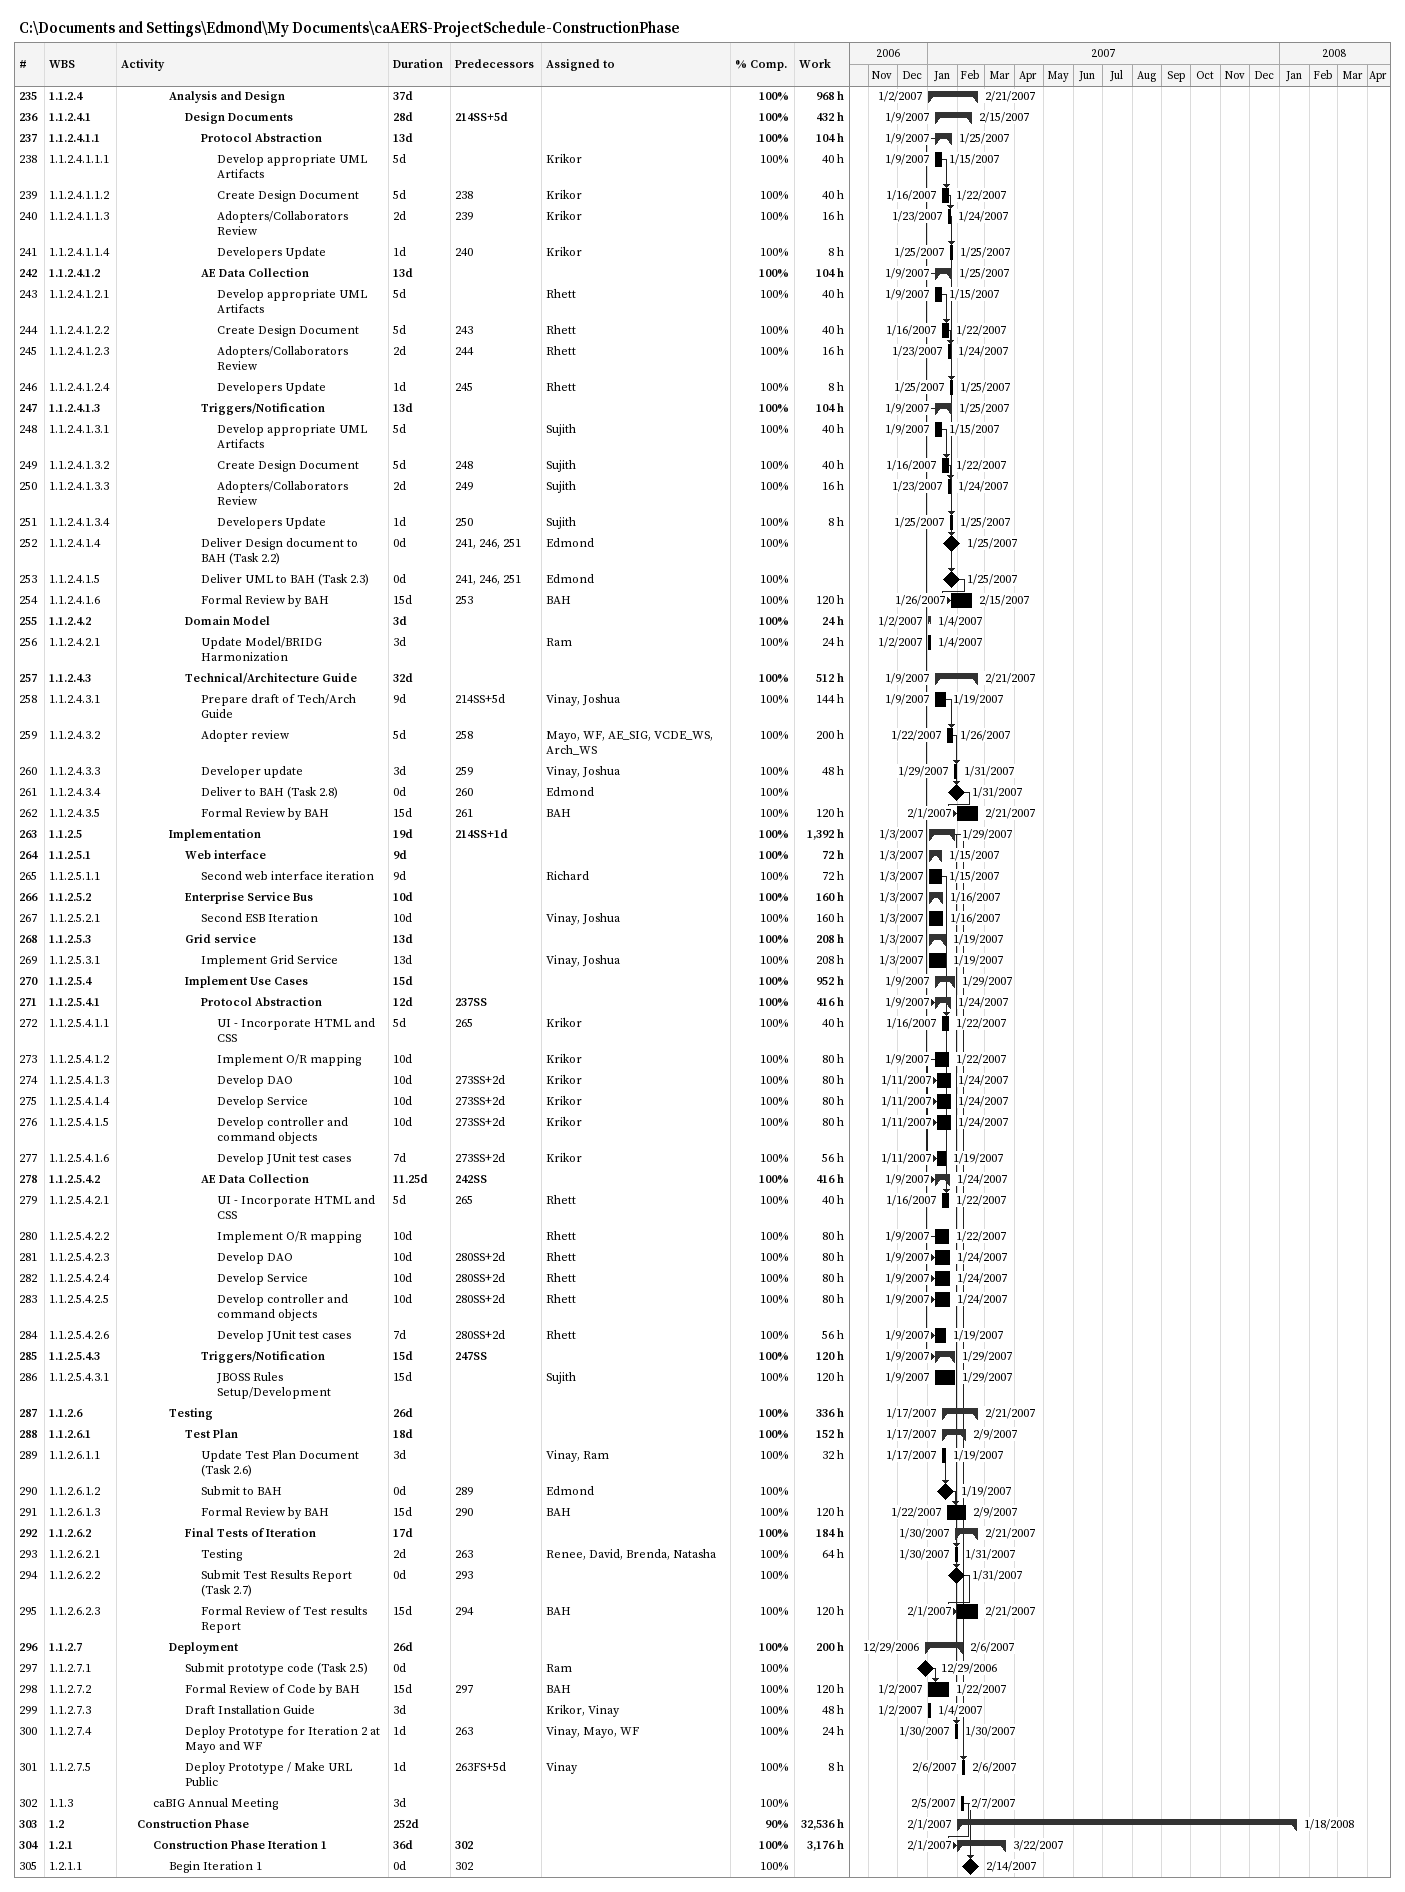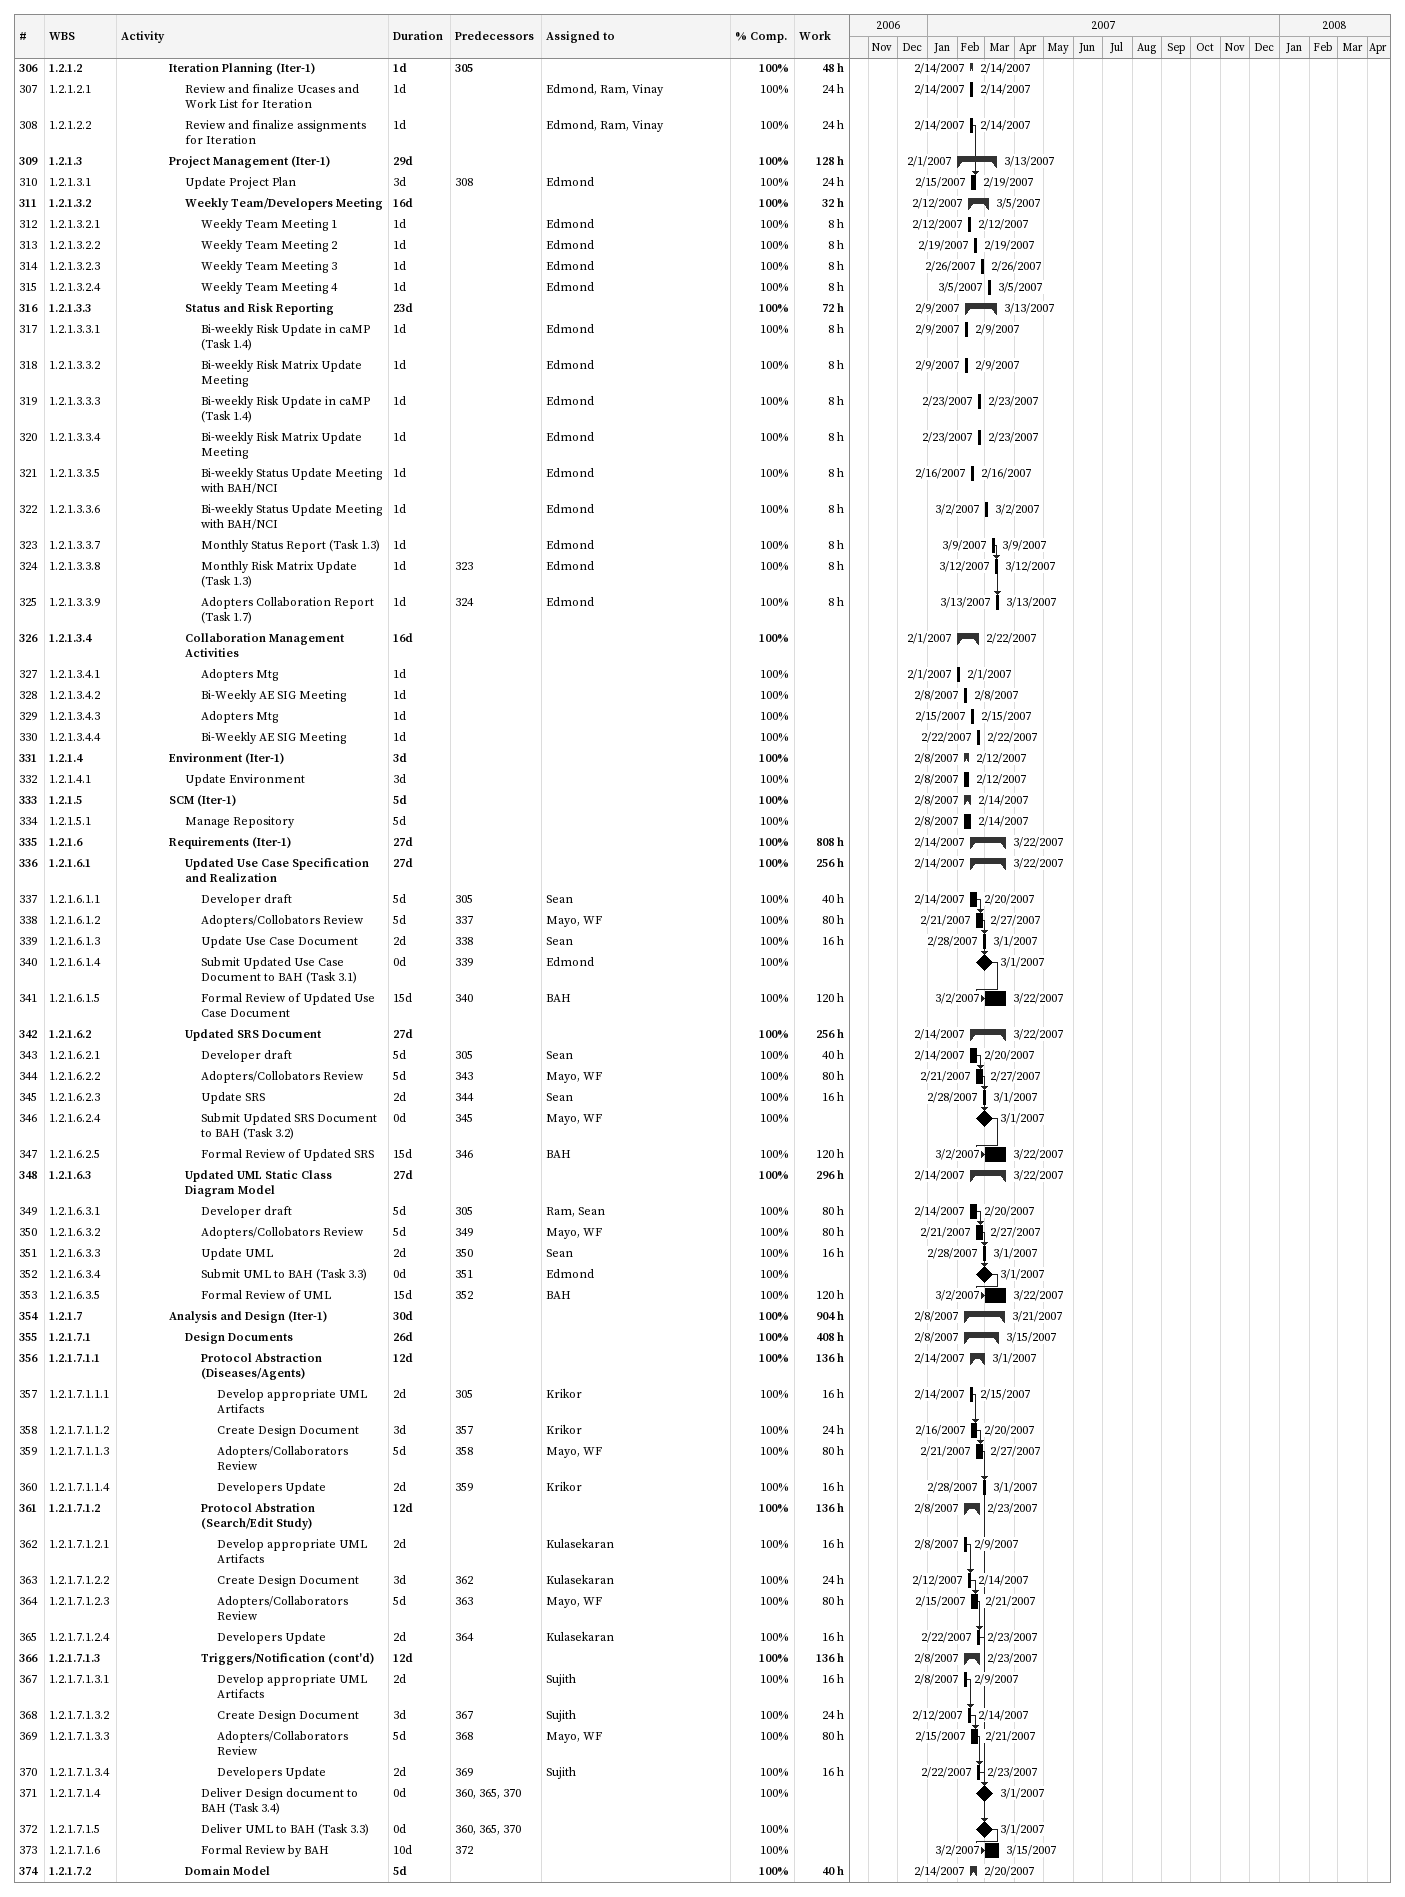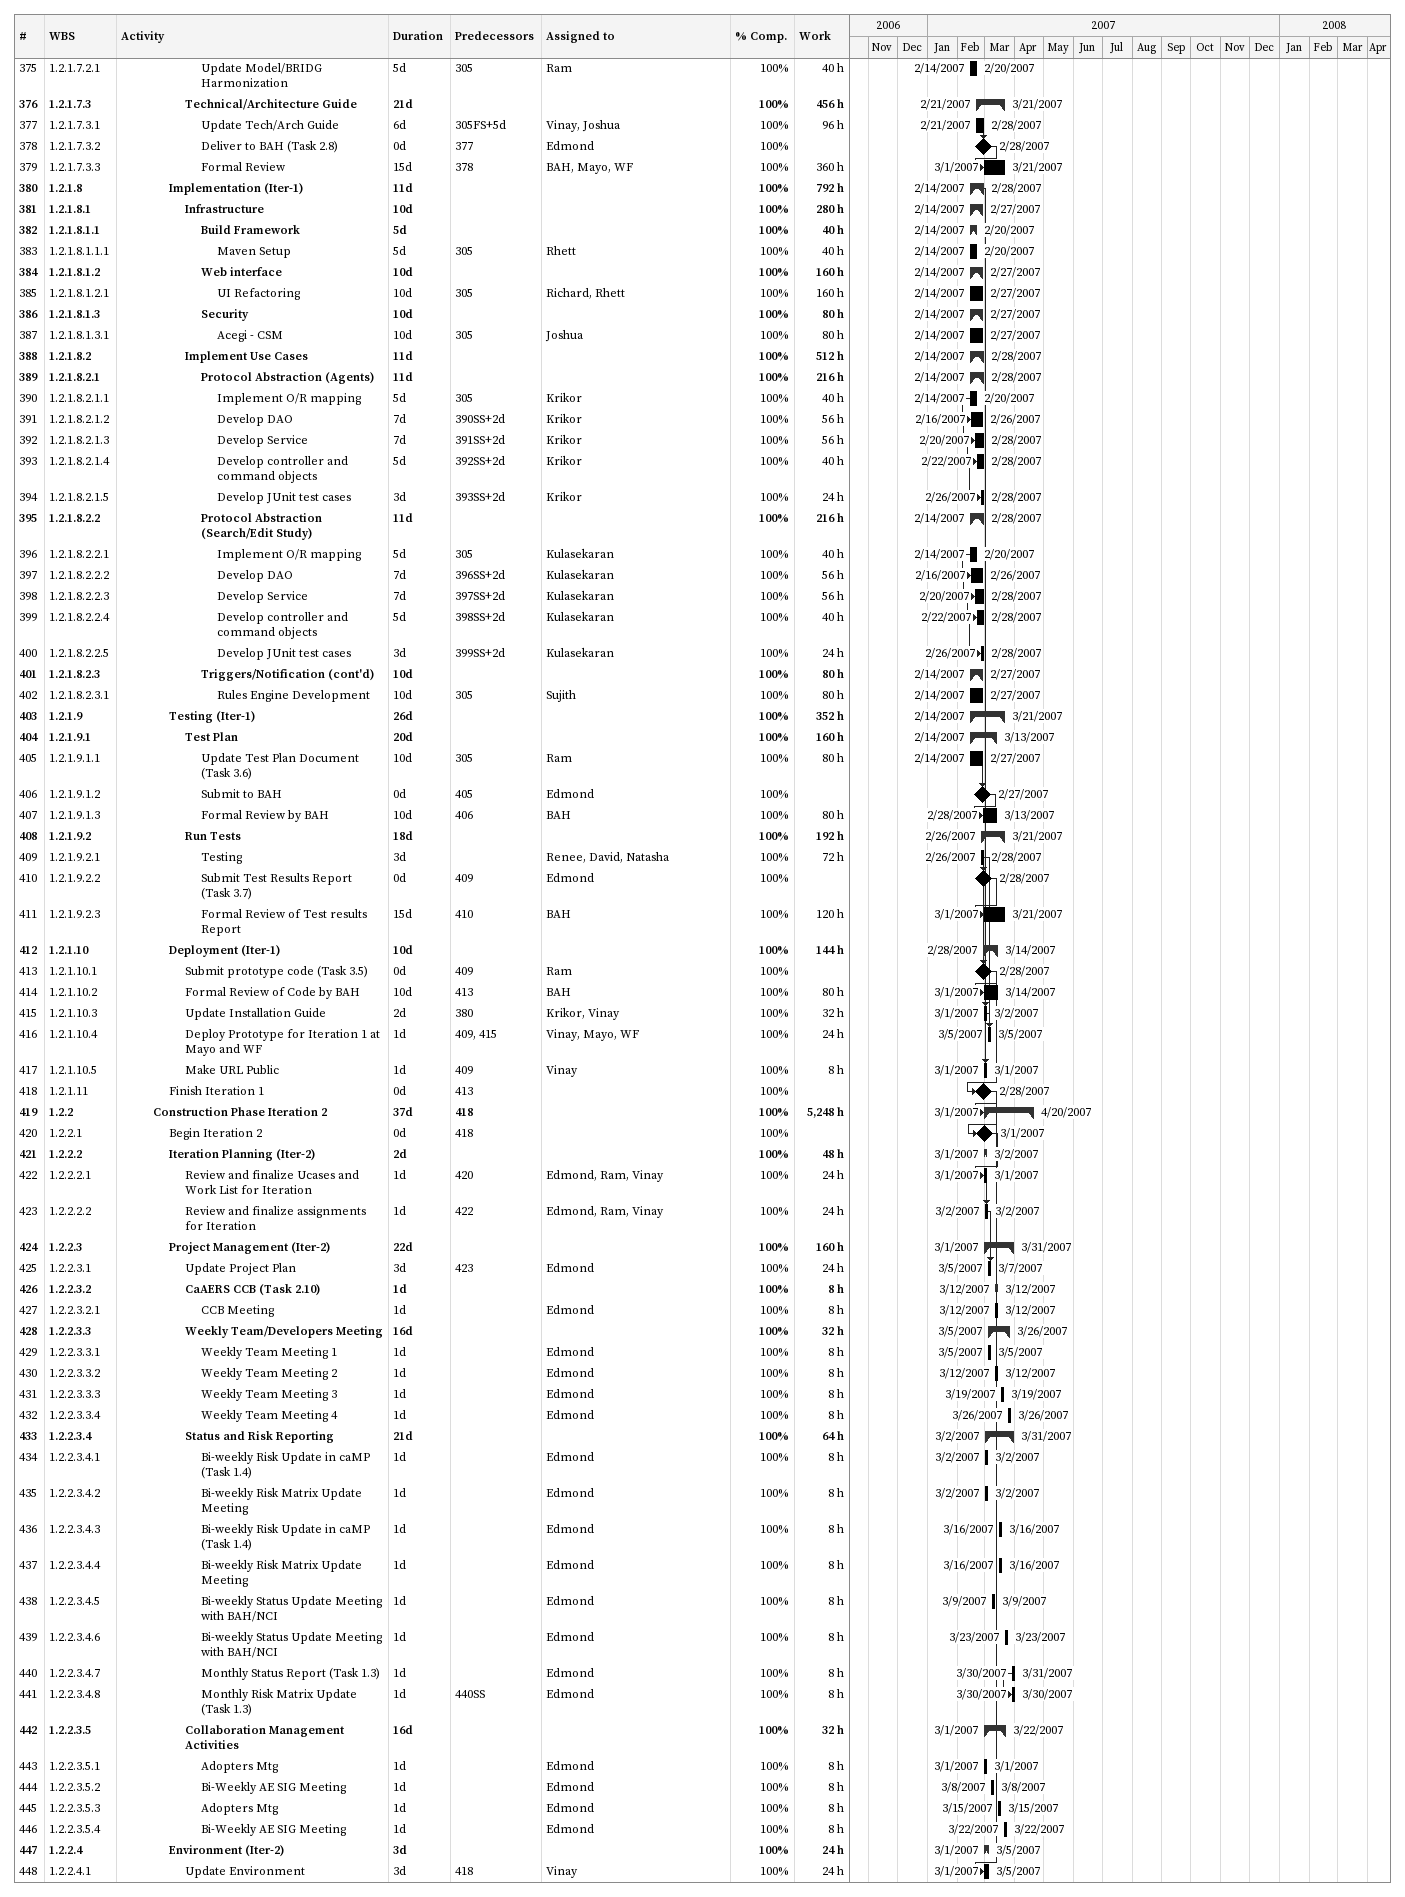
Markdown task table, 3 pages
C:\Documents and Settings\Edmond\My Documents\caAERS-ProjectSchedule-ConstructionPhase

| ID | WBS | Task | Duration | Start | Finish | Predecessors | Resources | % complete | Work (h) |
|---|---|---|---|---|---|---|---|---|---|
| 235 | 1.1.2.4 | **Analysis and Design** | 37d | 2007-01-02 | 2007-02-21 |  |  | 100 | 968 |
| 236 | 1.1.2.4.1 | **Design Documents** | 28d | 2007-01-09 | 2007-02-15 | 214SS+5d |  | 100 | 432 |
| 237 | 1.1.2.4.1.1 | **Protocol Abstraction** | 13d | 2007-01-09 | 2007-01-25 |  |  | 100 | 104 |
| 238 | 1.1.2.4.1.1.1 | Develop appropriate UML Artifacts | 5d | 2007-01-09 | 2007-01-15 |  | Krikor | 100 | 40 |
| 239 | 1.1.2.4.1.1.2 | Create Design Document | 5d | 2007-01-16 | 2007-01-22 | 238 | Krikor | 100 | 40 |
| 240 | 1.1.2.4.1.1.3 | Adopters/Collaborators Review | 2d | 2007-01-23 | 2007-01-24 | 239 | Krikor | 100 | 16 |
| 241 | 1.1.2.4.1.1.4 | Developers Update | 1d | 2007-01-25 | 2007-01-25 | 240 | Krikor | 100 | 8 |
| 242 | 1.1.2.4.1.2 | **AE Data Collection** | 13d | 2007-01-09 | 2007-01-25 |  |  | 100 | 104 |
| 243 | 1.1.2.4.1.2.1 | Develop appropriate UML Artifacts | 5d | 2007-01-09 | 2007-01-15 |  | Rhett | 100 | 40 |
| 244 | 1.1.2.4.1.2.2 | Create Design Document | 5d | 2007-01-16 | 2007-01-22 | 243 | Rhett | 100 | 40 |
| 245 | 1.1.2.4.1.2.3 | Adopters/Collaborators Review | 2d | 2007-01-23 | 2007-01-24 | 244 | Rhett | 100 | 16 |
| 246 | 1.1.2.4.1.2.4 | Developers Update | 1d | 2007-01-25 | 2007-01-25 | 245 | Rhett | 100 | 8 |
| 247 | 1.1.2.4.1.3 | **Triggers/Notification** | 13d | 2007-01-09 | 2007-01-25 |  |  | 100 | 104 |
| 248 | 1.1.2.4.1.3.1 | Develop appropriate UML Artifacts | 5d | 2007-01-09 | 2007-01-15 |  | Sujith | 100 | 40 |
| 249 | 1.1.2.4.1.3.2 | Create Design Document | 5d | 2007-01-16 | 2007-01-22 | 248 | Sujith | 100 | 40 |
| 250 | 1.1.2.4.1.3.3 | Adopters/Collaborators Review | 2d | 2007-01-23 | 2007-01-24 | 249 | Sujith | 100 | 16 |
| 251 | 1.1.2.4.1.3.4 | Developers Update | 1d | 2007-01-25 | 2007-01-25 | 250 | Sujith | 100 | 8 |
| 252 | 1.1.2.4.1.4 | Deliver Design document to BAH (Task 2.2) | 0d | 2007-01-25 | 2007-01-25 | 241, 246, 251 | Edmond | 100 |  |
| 253 | 1.1.2.4.1.5 | Deliver UML to BAH (Task 2.3) | 0d | 2007-01-25 | 2007-01-25 | 241, 246, 251 | Edmond | 100 |  |
| 254 | 1.1.2.4.1.6 | Formal Review by BAH | 15d | 2007-01-26 | 2007-02-15 | 253 | BAH | 100 | 120 |
| 255 | 1.1.2.4.2 | **Domain Model** | 3d | 2007-01-02 | 2007-01-04 |  |  | 100 | 24 |
| 256 | 1.1.2.4.2.1 | Update Model/BRIDG Harmonization | 3d | 2007-01-02 | 2007-01-04 |  | Ram | 100 | 24 |
| 257 | 1.1.2.4.3 | **Technical/Architecture Guide** | 32d | 2007-01-09 | 2007-02-21 |  |  | 100 | 512 |
| 258 | 1.1.2.4.3.1 | Prepare draft of Tech/Arch Guide | 9d | 2007-01-09 | 2007-01-19 | 214SS+5d | Vinay, Joshua | 100 | 144 |
| 259 | 1.1.2.4.3.2 | Adopter review | 5d | 2007-01-22 | 2007-01-26 | 258 | Mayo, WF, AE_SIG, VCDE_WS, Arch_WS | 100 | 200 |
| 260 | 1.1.2.4.3.3 | Developer update | 3d | 2007-01-29 | 2007-01-31 | 259 | Vinay, Joshua | 100 | 48 |
| 261 | 1.1.2.4.3.4 | Deliver to BAH (Task 2.8) | 0d | 2007-01-31 | 2007-01-31 | 260 | Edmond | 100 |  |
| 262 | 1.1.2.4.3.5 | Formal Review by BAH | 15d | 2007-02-01 | 2007-02-21 | 261 | BAH | 100 | 120 |
| 263 | 1.1.2.5 | **Implementation** | 19d | 2007-01-03 | 2007-01-29 | 214SS+1d |  | 100 | 1392 |
| 264 | 1.1.2.5.1 | **Web interface** | 9d | 2007-01-03 | 2007-01-15 |  |  | 100 | 72 |
| 265 | 1.1.2.5.1.1 | Second web interface iteration | 9d | 2007-01-03 | 2007-01-15 |  | Richard | 100 | 72 |
| 266 | 1.1.2.5.2 | **Enterprise Service Bus** | 10d | 2007-01-03 | 2007-01-16 |  |  | 100 | 160 |
| 267 | 1.1.2.5.2.1 | Second ESB Iteration | 10d | 2007-01-03 | 2007-01-16 |  | Vinay, Joshua | 100 | 160 |
| 268 | 1.1.2.5.3 | **Grid service** | 13d | 2007-01-03 | 2007-01-19 |  |  | 100 | 208 |
| 269 | 1.1.2.5.3.1 | Implement Grid Service | 13d | 2007-01-03 | 2007-01-19 |  | Vinay, Joshua | 100 | 208 |
| 270 | 1.1.2.5.4 | **Implement Use Cases** | 15d | 2007-01-09 | 2007-01-29 |  |  | 100 | 952 |
| 271 | 1.1.2.5.4.1 | **Protocol Abstraction** | 12d | 2007-01-09 | 2007-01-24 | 237SS |  | 100 | 416 |
| 272 | 1.1.2.5.4.1.1 | UI - Incorporate HTML and CSS | 5d | 2007-01-16 | 2007-01-22 | 265 | Krikor | 100 | 40 |
| 273 | 1.1.2.5.4.1.2 | Implement O/R mapping | 10d | 2007-01-09 | 2007-01-22 |  | Krikor | 100 | 80 |
| 274 | 1.1.2.5.4.1.3 | Develop DAO | 10d | 2007-01-11 | 2007-01-24 | 273SS+2d | Krikor | 100 | 80 |
| 275 | 1.1.2.5.4.1.4 | Develop Service | 10d | 2007-01-11 | 2007-01-24 | 273SS+2d | Krikor | 100 | 80 |
| 276 | 1.1.2.5.4.1.5 | Develop controller and command objects | 10d | 2007-01-11 | 2007-01-24 | 273SS+2d | Krikor | 100 | 80 |
| 277 | 1.1.2.5.4.1.6 | Develop JUnit test cases | 7d | 2007-01-11 | 2007-01-19 | 273SS+2d | Krikor | 100 | 56 |
| 278 | 1.1.2.5.4.2 | **AE Data Collection** | 11.25d | 2007-01-09 | 2007-01-24 | 242SS |  | 100 | 416 |
| 279 | 1.1.2.5.4.2.1 | UI - Incorporate HTML and CSS | 5d | 2007-01-16 | 2007-01-22 | 265 | Rhett | 100 | 40 |
| 280 | 1.1.2.5.4.2.2 | Implement O/R mapping | 10d | 2007-01-09 | 2007-01-22 |  | Rhett | 100 | 80 |
| 281 | 1.1.2.5.4.2.3 | Develop DAO | 10d | 2007-01-09 | 2007-01-24 | 280SS+2d | Rhett | 100 | 80 |
| 282 | 1.1.2.5.4.2.4 | Develop Service | 10d | 2007-01-09 | 2007-01-24 | 280SS+2d | Rhett | 100 | 80 |
| 283 | 1.1.2.5.4.2.5 | Develop controller and command objects | 10d | 2007-01-09 | 2007-01-24 | 280SS+2d | Rhett | 100 | 80 |
| 284 | 1.1.2.5.4.2.6 | Develop JUnit test cases | 7d | 2007-01-09 | 2007-01-19 | 280SS+2d | Rhett | 100 | 56 |
| 285 | 1.1.2.5.4.3 | **Triggers/Notification** | 15d | 2007-01-09 | 2007-01-29 | 247SS |  | 100 | 120 |
| 286 | 1.1.2.5.4.3.1 | JBOSS Rules Setup/Development | 15d | 2007-01-09 | 2007-01-29 |  | Sujith | 100 | 120 |
| 287 | 1.1.2.6 | **Testing** | 26d | 2007-01-17 | 2007-02-21 |  |  | 100 | 336 |
| 288 | 1.1.2.6.1 | **Test Plan** | 18d | 2007-01-17 | 2007-02-09 |  |  | 100 | 152 |
| 289 | 1.1.2.6.1.1 | Update Test Plan Document (Task 2.6) | 3d | 2007-01-17 | 2007-01-19 |  | Vinay, Ram | 100 | 32 |
| 290 | 1.1.2.6.1.2 | Submit to BAH | 0d | 2007-01-19 | 2007-01-19 | 289 | Edmond | 100 |  |
| 291 | 1.1.2.6.1.3 | Formal Review by BAH | 15d | 2007-01-22 | 2007-02-09 | 290 | BAH | 100 | 120 |
| 292 | 1.1.2.6.2 | **Final Tests of Iteration** | 17d | 2007-01-30 | 2007-02-21 |  |  | 100 | 184 |
| 293 | 1.1.2.6.2.1 | Testing | 2d | 2007-01-30 | 2007-01-31 | 263 | Renee, David, Brenda, Natasha | 100 | 64 |
| 294 | 1.1.2.6.2.2 | Submit Test Results Report (Task 2.7) | 0d | 2007-01-31 | 2007-01-31 | 293 |  | 100 |  |
| 295 | 1.1.2.6.2.3 | Formal Review of Test results Report | 15d | 2007-02-01 | 2007-02-21 | 294 | BAH | 100 | 120 |
| 296 | 1.1.2.7 | **Deployment** | 26d | 2006-12-29 | 2007-02-06 |  |  | 100 | 200 |
| 297 | 1.1.2.7.1 | Submit prototype code (Task 2.5) | 0d | 2006-12-29 | 2006-12-29 |  | Ram | 100 |  |
| 298 | 1.1.2.7.2 | Formal Review of Code by BAH | 15d | 2007-01-02 | 2007-01-22 | 297 | BAH | 100 | 120 |
| 299 | 1.1.2.7.3 | Draft Installation Guide | 3d | 2007-01-02 | 2007-01-04 |  | Krikor, Vinay | 100 | 48 |
| 300 | 1.1.2.7.4 | Deploy Prototype for Iteration 2 at Mayo and WF | 1d | 2007-01-30 | 2007-01-30 | 263 | Vinay, Mayo, WF | 100 | 24 |
| 301 | 1.1.2.7.5 | Deploy Prototype / Make URL Public | 1d | 2007-02-06 | 2007-02-06 | 263FS+5d | Vinay | 100 | 8 |
| 302 | 1.1.3 | caBIG Annual Meeting | 3d | 2007-02-05 | 2007-02-07 |  |  | 100 |  |
| 303 | 1.2 | **Construction Phase** | 252d | 2007-02-01 | 2008-01-18 |  |  | 90 | 32536 |
| 304 | 1.2.1 | **Construction Phase Iteration 1** | 36d | 2007-02-01 | 2007-03-22 | 302 |  | 100 | 3176 |
| 305 | 1.2.1.1 | Begin Iteration 1 | 0d | 2007-02-14 | 2007-02-14 | 302 |  | 100 |  |
| 306 | 1.2.1.2 | **Iteration Planning (Iter-1)** | 1d | 2007-02-14 | 2007-02-14 | 305 |  | 100 | 48 |
| 307 | 1.2.1.2.1 | Review and finalize Ucases and Work List for Iteration | 1d | 2007-02-14 | 2007-02-14 |  | Edmond, Ram, Vinay | 100 | 24 |
| 308 | 1.2.1.2.2 | Review and finalize assignments for Iteration | 1d | 2007-02-14 | 2007-02-14 |  | Edmond, Ram, Vinay | 100 | 24 |
| 309 | 1.2.1.3 | **Project Management (Iter-1)** | 29d | 2007-02-01 | 2007-03-13 |  |  | 100 | 128 |
| 310 | 1.2.1.3.1 | Update Project Plan | 3d | 2007-02-15 | 2007-02-19 | 308 | Edmond | 100 | 24 |
| 311 | 1.2.1.3.2 | **Weekly Team/Developers Meeting** | 16d | 2007-02-12 | 2007-03-05 |  |  | 100 | 32 |
| 312 | 1.2.1.3.2.1 | Weekly Team Meeting 1 | 1d | 2007-02-12 | 2007-02-12 |  | Edmond | 100 | 8 |
| 313 | 1.2.1.3.2.2 | Weekly Team Meeting 2 | 1d | 2007-02-19 | 2007-02-19 |  | Edmond | 100 | 8 |
| 314 | 1.2.1.3.2.3 | Weekly Team Meeting 3 | 1d | 2007-02-26 | 2007-02-26 |  | Edmond | 100 | 8 |
| 315 | 1.2.1.3.2.4 | Weekly Team Meeting 4 | 1d | 2007-03-05 | 2007-03-05 |  | Edmond | 100 | 8 |
| 316 | 1.2.1.3.3 | **Status and Risk Reporting** | 23d | 2007-02-09 | 2007-03-13 |  |  | 100 | 72 |
| 317 | 1.2.1.3.3.1 | Bi-weekly Risk Update in caMP (Task 1.4) | 1d | 2007-02-09 | 2007-02-09 |  | Edmond | 100 | 8 |
| 318 | 1.2.1.3.3.2 | Bi-weekly Risk Matrix Update Meeting | 1d | 2007-02-09 | 2007-02-09 |  | Edmond | 100 | 8 |
| 319 | 1.2.1.3.3.3 | Bi-weekly Risk Update in caMP (Task 1.4) | 1d | 2007-02-23 | 2007-02-23 |  | Edmond | 100 | 8 |
| 320 | 1.2.1.3.3.4 | Bi-weekly Risk Matrix Update Meeting | 1d | 2007-02-23 | 2007-02-23 |  | Edmond | 100 | 8 |
| 321 | 1.2.1.3.3.5 | Bi-weekly Status Update Meeting with BAH/NCI | 1d | 2007-02-16 | 2007-02-16 |  | Edmond | 100 | 8 |
| 322 | 1.2.1.3.3.6 | Bi-weekly Status Update Meeting with BAH/NCI | 1d | 2007-03-02 | 2007-03-02 |  | Edmond | 100 | 8 |
| 323 | 1.2.1.3.3.7 | Monthly Status Report (Task 1.3) | 1d | 2007-03-09 | 2007-03-09 |  | Edmond | 100 | 8 |
| 324 | 1.2.1.3.3.8 | Monthly Risk Matrix Update (Task 1.3) | 1d | 2007-03-12 | 2007-03-12 | 323 | Edmond | 100 | 8 |
| 325 | 1.2.1.3.3.9 | Adopters Collaboration Report (Task 1.7) | 1d | 2007-03-13 | 2007-03-13 | 324 | Edmond | 100 | 8 |
| 326 | 1.2.1.3.4 | **Collaboration Management Activities** | 16d | 2007-02-01 | 2007-02-22 |  |  | 100 |  |
| 327 | 1.2.1.3.4.1 | Adopters Mtg | 1d | 2007-02-01 | 2007-02-01 |  |  | 100 |  |
| 328 | 1.2.1.3.4.2 | Bi-Weekly AE SIG Meeting | 1d | 2007-02-08 | 2007-02-08 |  |  | 100 |  |
| 329 | 1.2.1.3.4.3 | Adopters Mtg | 1d | 2007-02-15 | 2007-02-15 |  |  | 100 |  |
| 330 | 1.2.1.3.4.4 | Bi-Weekly AE SIG Meeting | 1d | 2007-02-22 | 2007-02-22 |  |  | 100 |  |
| 331 | 1.2.1.4 | **Environment (Iter-1)** | 3d | 2007-02-08 | 2007-02-12 |  |  | 100 |  |
| 332 | 1.2.1.4.1 | Update Environment | 3d | 2007-02-08 | 2007-02-12 |  |  | 100 |  |
| 333 | 1.2.1.5 | **SCM (Iter-1)** | 5d | 2007-02-08 | 2007-02-14 |  |  | 100 |  |
| 334 | 1.2.1.5.1 | Manage Repository | 5d | 2007-02-08 | 2007-02-14 |  |  | 100 |  |
| 335 | 1.2.1.6 | **Requirements (Iter-1)** | 27d | 2007-02-14 | 2007-03-22 |  |  | 100 | 808 |
| 336 | 1.2.1.6.1 | **Updated Use Case Specification and Realization** | 27d | 2007-02-14 | 2007-03-22 |  |  | 100 | 256 |
| 337 | 1.2.1.6.1.1 | Developer draft | 5d | 2007-02-14 | 2007-02-20 | 305 | Sean | 100 | 40 |
| 338 | 1.2.1.6.1.2 | Adopters/Collobators Review | 5d | 2007-02-21 | 2007-02-27 | 337 | Mayo, WF | 100 | 80 |
| 339 | 1.2.1.6.1.3 | Update Use Case Document | 2d | 2007-02-28 | 2007-03-01 | 338 | Sean | 100 | 16 |
| 340 | 1.2.1.6.1.4 | Submit Updated Use Case Document to BAH (Task 3.1) | 0d | 2007-03-01 | 2007-03-01 | 339 | Edmond | 100 |  |
| 341 | 1.2.1.6.1.5 | Formal Review of Updated Use Case Document | 15d | 2007-03-02 | 2007-03-22 | 340 | BAH | 100 | 120 |
| 342 | 1.2.1.6.2 | **Updated SRS Document** | 27d | 2007-02-14 | 2007-03-22 |  |  | 100 | 256 |
| 343 | 1.2.1.6.2.1 | Developer draft | 5d | 2007-02-14 | 2007-02-20 | 305 | Sean | 100 | 40 |
| 344 | 1.2.1.6.2.2 | Adopters/Collobators Review | 5d | 2007-02-21 | 2007-02-27 | 343 | Mayo, WF | 100 | 80 |
| 345 | 1.2.1.6.2.3 | Update SRS | 2d | 2007-02-28 | 2007-03-01 | 344 | Sean | 100 | 16 |
| 346 | 1.2.1.6.2.4 | Submit Updated SRS Document to BAH (Task 3.2) | 0d | 2007-03-01 | 2007-03-01 | 345 | Mayo, WF | 100 |  |
| 347 | 1.2.1.6.2.5 | Formal Review of Updated SRS | 15d | 2007-03-02 | 2007-03-22 | 346 | BAH | 100 | 120 |
| 348 | 1.2.1.6.3 | **Updated UML Static Class Diagram Model** | 27d | 2007-02-14 | 2007-03-22 |  |  | 100 | 296 |
| 349 | 1.2.1.6.3.1 | Developer draft | 5d | 2007-02-14 | 2007-02-20 | 305 | Ram, Sean | 100 | 80 |
| 350 | 1.2.1.6.3.2 | Adopters/Collobators Review | 5d | 2007-02-21 | 2007-02-27 | 349 | Mayo, WF | 100 | 80 |
| 351 | 1.2.1.6.3.3 | Update UML | 2d | 2007-02-28 | 2007-03-01 | 350 | Sean | 100 | 16 |
| 352 | 1.2.1.6.3.4 | Submit UML to BAH (Task 3.3) | 0d | 2007-03-01 | 2007-03-01 | 351 | Edmond | 100 |  |
| 353 | 1.2.1.6.3.5 | Formal Review of UML | 15d | 2007-03-02 | 2007-03-22 | 352 | BAH | 100 | 120 |
| 354 | 1.2.1.7 | **Analysis and Design (Iter-1)** | 30d | 2007-02-08 | 2007-03-21 |  |  | 100 | 904 |
| 355 | 1.2.1.7.1 | **Design Documents** | 26d | 2007-02-08 | 2007-03-15 |  |  | 100 | 408 |
| 356 | 1.2.1.7.1.1 | **Protocol Abstraction (Diseases/Agents)** | 12d | 2007-02-14 | 2007-03-01 |  |  | 100 | 136 |
| 357 | 1.2.1.7.1.1.1 | Develop appropriate UML Artifacts | 2d | 2007-02-14 | 2007-02-15 | 305 | Krikor | 100 | 16 |
| 358 | 1.2.1.7.1.1.2 | Create Design Document | 3d | 2007-02-16 | 2007-02-20 | 357 | Krikor | 100 | 24 |
| 359 | 1.2.1.7.1.1.3 | Adopters/Collaborators Review | 5d | 2007-02-21 | 2007-02-27 | 358 | Mayo, WF | 100 | 80 |
| 360 | 1.2.1.7.1.1.4 | Developers Update | 2d | 2007-02-28 | 2007-03-01 | 359 | Krikor | 100 | 16 |
| 361 | 1.2.1.7.1.2 | **Protocol Abstration (Search/Edit Study)** | 12d | 2007-02-08 | 2007-02-23 |  |  | 100 | 136 |
| 362 | 1.2.1.7.1.2.1 | Develop appropriate UML Artifacts | 2d | 2007-02-08 | 2007-02-09 |  | Kulasekaran | 100 | 16 |
| 363 | 1.2.1.7.1.2.2 | Create Design Document | 3d | 2007-02-12 | 2007-02-14 | 362 | Kulasekaran | 100 | 24 |
| 364 | 1.2.1.7.1.2.3 | Adopters/Collaborators Review | 5d | 2007-02-15 | 2007-02-21 | 363 | Mayo, WF | 100 | 80 |
| 365 | 1.2.1.7.1.2.4 | Developers Update | 2d | 2007-02-22 | 2007-02-23 | 364 | Kulasekaran | 100 | 16 |
| 366 | 1.2.1.7.1.3 | **Triggers/Notification (cont'd)** | 12d | 2007-02-08 | 2007-02-23 |  |  | 100 | 136 |
| 367 | 1.2.1.7.1.3.1 | Develop appropriate UML Artifacts | 2d | 2007-02-08 | 2007-02-09 |  | Sujith | 100 | 16 |
| 368 | 1.2.1.7.1.3.2 | Create Design Document | 3d | 2007-02-12 | 2007-02-14 | 367 | Sujith | 100 | 24 |
| 369 | 1.2.1.7.1.3.3 | Adopters/Collaborators Review | 5d | 2007-02-15 | 2007-02-21 | 368 | Mayo, WF | 100 | 80 |
| 370 | 1.2.1.7.1.3.4 | Developers Update | 2d | 2007-02-22 | 2007-02-23 | 369 | Sujith | 100 | 16 |
| 371 | 1.2.1.7.1.4 | Deliver Design document to BAH (Task 3.4) | 0d | 2007-03-01 | 2007-03-01 | 360, 365, 370 |  | 100 |  |
| 372 | 1.2.1.7.1.5 | Deliver UML to BAH (Task 3.3) | 0d | 2007-03-01 | 2007-03-01 | 360, 365, 370 |  | 100 |  |
| 373 | 1.2.1.7.1.6 | Formal Review by BAH | 10d | 2007-03-02 | 2007-03-15 | 372 |  | 100 |  |
| 374 | 1.2.1.7.2 | **Domain Model** | 5d | 2007-02-14 | 2007-02-20 |  |  | 100 | 40 |
| 375 | 1.2.1.7.2.1 | Update Model/BRIDG Harmonization | 5d | 2007-02-14 | 2007-02-20 | 305 | Ram | 100 | 40 |
| 376 | 1.2.1.7.3 | **Technical/Architecture Guide** | 21d | 2007-02-21 | 2007-03-21 |  |  | 100 | 456 |
| 377 | 1.2.1.7.3.1 | Update Tech/Arch Guide | 6d | 2007-02-21 | 2007-02-28 | 305FS+5d | Vinay, Joshua | 100 | 96 |
| 378 | 1.2.1.7.3.2 | Deliver to BAH (Task 2.8) | 0d | 2007-02-28 | 2007-02-28 | 377 | Edmond | 100 |  |
| 379 | 1.2.1.7.3.3 | Formal Review | 15d | 2007-03-01 | 2007-03-21 | 378 | BAH, Mayo, WF | 100 | 360 |
| 380 | 1.2.1.8 | **Implementation (Iter-1)** | 11d | 2007-02-14 | 2007-02-28 |  |  | 100 | 792 |
| 381 | 1.2.1.8.1 | **Infrastructure** | 10d | 2007-02-14 | 2007-02-27 |  |  | 100 | 280 |
| 382 | 1.2.1.8.1.1 | **Build Framework** | 5d | 2007-02-14 | 2007-02-20 |  |  | 100 | 40 |
| 383 | 1.2.1.8.1.1.1 | Maven Setup | 5d | 2007-02-14 | 2007-02-20 | 305 | Rhett | 100 | 40 |
| 384 | 1.2.1.8.1.2 | **Web interface** | 10d | 2007-02-14 | 2007-02-27 |  |  | 100 | 160 |
| 385 | 1.2.1.8.1.2.1 | UI Refactoring | 10d | 2007-02-14 | 2007-02-27 | 305 | Richard, Rhett | 100 | 160 |
| 386 | 1.2.1.8.1.3 | **Security** | 10d | 2007-02-14 | 2007-02-27 |  |  | 100 | 80 |
| 387 | 1.2.1.8.1.3.1 | Acegi - CSM | 10d | 2007-02-14 | 2007-02-27 | 305 | Joshua | 100 | 80 |
| 388 | 1.2.1.8.2 | **Implement Use Cases** | 11d | 2007-02-14 | 2007-02-28 |  |  | 100 | 512 |
| 389 | 1.2.1.8.2.1 | **Protocol Abstraction (Agents)** | 11d | 2007-02-14 | 2007-02-28 |  |  | 100 | 216 |
| 390 | 1.2.1.8.2.1.1 | Implement O/R mapping | 5d | 2007-02-14 | 2007-02-20 | 305 | Krikor | 100 | 40 |
| 391 | 1.2.1.8.2.1.2 | Develop DAO | 7d | 2007-02-16 | 2007-02-26 | 390SS+2d | Krikor | 100 | 56 |
| 392 | 1.2.1.8.2.1.3 | Develop Service | 7d | 2007-02-20 | 2007-02-28 | 391SS+2d | Krikor | 100 | 56 |
| 393 | 1.2.1.8.2.1.4 | Develop controller and command objects | 5d | 2007-02-22 | 2007-02-28 | 392SS+2d | Krikor | 100 | 40 |
| 394 | 1.2.1.8.2.1.5 | Develop JUnit test cases | 3d | 2007-02-26 | 2007-02-28 | 393SS+2d | Krikor | 100 | 24 |
| 395 | 1.2.1.8.2.2 | **Protocol Abstraction (Search/Edit Study)** | 11d | 2007-02-14 | 2007-02-28 |  |  | 100 | 216 |
| 396 | 1.2.1.8.2.2.1 | Implement O/R mapping | 5d | 2007-02-14 | 2007-02-20 | 305 | Kulasekaran | 100 | 40 |
| 397 | 1.2.1.8.2.2.2 | Develop DAO | 7d | 2007-02-16 | 2007-02-26 | 396SS+2d | Kulasekaran | 100 | 56 |
| 398 | 1.2.1.8.2.2.3 | Develop Service | 7d | 2007-02-20 | 2007-02-28 | 397SS+2d | Kulasekaran | 100 | 56 |
| 399 | 1.2.1.8.2.2.4 | Develop controller and command objects | 5d | 2007-02-22 | 2007-02-28 | 398SS+2d | Kulasekaran | 100 | 40 |
| 400 | 1.2.1.8.2.2.5 | Develop JUnit test cases | 3d | 2007-02-26 | 2007-02-28 | 399SS+2d | Kulasekaran | 100 | 24 |
| 401 | 1.2.1.8.2.3 | **Triggers/Notification (cont'd)** | 10d | 2007-02-14 | 2007-02-27 |  |  | 100 | 80 |
| 402 | 1.2.1.8.2.3.1 | Rules Engine Development | 10d | 2007-02-14 | 2007-02-27 | 305 | Sujith | 100 | 80 |
| 403 | 1.2.1.9 | **Testing (Iter-1)** | 26d | 2007-02-14 | 2007-03-21 |  |  | 100 | 352 |
| 404 | 1.2.1.9.1 | **Test Plan** | 20d | 2007-02-14 | 2007-03-13 |  |  | 100 | 160 |
| 405 | 1.2.1.9.1.1 | Update Test Plan Document (Task 3.6) | 10d | 2007-02-14 | 2007-02-27 | 305 | Ram | 100 | 80 |
| 406 | 1.2.1.9.1.2 | Submit to BAH | 0d | 2007-02-27 | 2007-02-27 | 405 | Edmond | 100 |  |
| 407 | 1.2.1.9.1.3 | Formal Review by BAH | 10d | 2007-02-28 | 2007-03-13 | 406 | BAH | 100 | 80 |
| 408 | 1.2.1.9.2 | **Run Tests** | 18d | 2007-02-26 | 2007-03-21 |  |  | 100 | 192 |
| 409 | 1.2.1.9.2.1 | Testing | 3d | 2007-02-26 | 2007-02-28 |  | Renee, David, Natasha | 100 | 72 |
| 410 | 1.2.1.9.2.2 | Submit Test Results Report (Task 3.7) | 0d | 2007-02-28 | 2007-02-28 | 409 | Edmond | 100 |  |
| 411 | 1.2.1.9.2.3 | Formal Review of Test results Report | 15d | 2007-03-01 | 2007-03-21 | 410 | BAH | 100 | 120 |
| 412 | 1.2.1.10 | **Deployment (Iter-1)** | 10d | 2007-02-28 | 2007-03-14 |  |  | 100 | 144 |
| 413 | 1.2.1.10.1 | Submit prototype code (Task 3.5) | 0d | 2007-02-28 | 2007-02-28 | 409 | Ram | 100 |  |
| 414 | 1.2.1.10.2 | Formal Review of Code by BAH | 10d | 2007-03-01 | 2007-03-14 | 413 | BAH | 100 | 80 |
| 415 | 1.2.1.10.3 | Update Installation Guide | 2d | 2007-03-01 | 2007-03-02 | 380 | Krikor, Vinay | 100 | 32 |
| 416 | 1.2.1.10.4 | Deploy Prototype for Iteration 1 at Mayo and WF | 1d | 2007-03-05 | 2007-03-05 | 409, 415 | Vinay, Mayo, WF | 100 | 24 |
| 417 | 1.2.1.10.5 | Make URL Public | 1d | 2007-03-01 | 2007-03-01 | 409 | Vinay | 100 | 8 |
| 418 | 1.2.1.11 | Finish Iteration 1 | 0d | 2007-02-28 | 2007-02-28 | 413 |  | 100 |  |
| 419 | 1.2.2 | **Construction Phase Iteration 2** | 37d | 2007-03-01 | 2007-04-20 | 418 |  | 100 | 5248 |
| 420 | 1.2.2.1 | Begin Iteration 2 | 0d | 2007-03-01 | 2007-03-01 | 418 |  | 100 |  |
| 421 | 1.2.2.2 | **Iteration Planning (Iter-2)** | 2d | 2007-03-01 | 2007-03-02 |  |  | 100 | 48 |
| 422 | 1.2.2.2.1 | Review and finalize Ucases and Work List for Iteration | 1d | 2007-03-01 | 2007-03-01 | 420 | Edmond, Ram, Vinay | 100 | 24 |
| 423 | 1.2.2.2.2 | Review and finalize assignments for Iteration | 1d | 2007-03-02 | 2007-03-02 | 422 | Edmond, Ram, Vinay | 100 | 24 |
| 424 | 1.2.2.3 | **Project Management (Iter-2)** | 22d | 2007-03-01 | 2007-03-31 |  |  | 100 | 160 |
| 425 | 1.2.2.3.1 | Update Project Plan | 3d | 2007-03-05 | 2007-03-07 | 423 | Edmond | 100 | 24 |
| 426 | 1.2.2.3.2 | **CaAERS CCB (Task 2.10)** | 1d | 2007-03-12 | 2007-03-12 |  |  | 100 | 8 |
| 427 | 1.2.2.3.2.1 | CCB Meeting | 1d | 2007-03-12 | 2007-03-12 |  | Edmond | 100 | 8 |
| 428 | 1.2.2.3.3 | **Weekly Team/Developers Meeting** | 16d | 2007-03-05 | 2007-03-26 |  |  | 100 | 32 |
| 429 | 1.2.2.3.3.1 | Weekly Team Meeting 1 | 1d | 2007-03-05 | 2007-03-05 |  | Edmond | 100 | 8 |
| 430 | 1.2.2.3.3.2 | Weekly Team Meeting 2 | 1d | 2007-03-12 | 2007-03-12 |  | Edmond | 100 | 8 |
| 431 | 1.2.2.3.3.3 | Weekly Team Meeting 3 | 1d | 2007-03-19 | 2007-03-19 |  | Edmond | 100 | 8 |
| 432 | 1.2.2.3.3.4 | Weekly Team Meeting 4 | 1d | 2007-03-26 | 2007-03-26 |  | Edmond | 100 | 8 |
| 433 | 1.2.2.3.4 | **Status and Risk Reporting** | 21d | 2007-03-02 | 2007-03-31 |  |  | 100 | 64 |
| 434 | 1.2.2.3.4.1 | Bi-weekly Risk Update in caMP (Task 1.4) | 1d | 2007-03-02 | 2007-03-02 |  | Edmond | 100 | 8 |
| 435 | 1.2.2.3.4.2 | Bi-weekly Risk Matrix Update Meeting | 1d | 2007-03-02 | 2007-03-02 |  | Edmond | 100 | 8 |
| 436 | 1.2.2.3.4.3 | Bi-weekly Risk Update in caMP (Task 1.4) | 1d | 2007-03-16 | 2007-03-16 |  | Edmond | 100 | 8 |
| 437 | 1.2.2.3.4.4 | Bi-weekly Risk Matrix Update Meeting | 1d | 2007-03-16 | 2007-03-16 |  | Edmond | 100 | 8 |
| 438 | 1.2.2.3.4.5 | Bi-weekly Status Update Meeting with BAH/NCI | 1d | 2007-03-09 | 2007-03-09 |  | Edmond | 100 | 8 |
| 439 | 1.2.2.3.4.6 | Bi-weekly Status Update Meeting with BAH/NCI | 1d | 2007-03-23 | 2007-03-23 |  | Edmond | 100 | 8 |
| 440 | 1.2.2.3.4.7 | Monthly Status Report (Task 1.3) | 1d | 2007-03-30 | 2007-03-31 |  | Edmond | 100 | 8 |
| 441 | 1.2.2.3.4.8 | Monthly Risk Matrix Update (Task 1.3) | 1d | 2007-03-30 | 2007-03-30 | 440SS | Edmond | 100 | 8 |
| 442 | 1.2.2.3.5 | **Collaboration Management Activities** | 16d | 2007-03-01 | 2007-03-22 |  |  | 100 | 32 |
| 443 | 1.2.2.3.5.1 | Adopters Mtg | 1d | 2007-03-01 | 2007-03-01 |  | Edmond | 100 | 8 |
| 444 | 1.2.2.3.5.2 | Bi-Weekly AE SIG Meeting | 1d | 2007-03-08 | 2007-03-08 |  | Edmond | 100 | 8 |
| 445 | 1.2.2.3.5.3 | Adopters Mtg | 1d | 2007-03-15 | 2007-03-15 |  | Edmond | 100 | 8 |
| 446 | 1.2.2.3.5.4 | Bi-Weekly AE SIG Meeting | 1d | 2007-03-22 | 2007-03-22 |  | Edmond | 100 | 8 |
| 447 | 1.2.2.4 | **Environment (Iter-2)** | 3d | 2007-03-01 | 2007-03-05 |  |  | 100 | 24 |
| 448 | 1.2.2.4.1 | Update Environment | 3d | 2007-03-01 | 2007-03-05 | 418 | Vinay | 100 | 24 |
